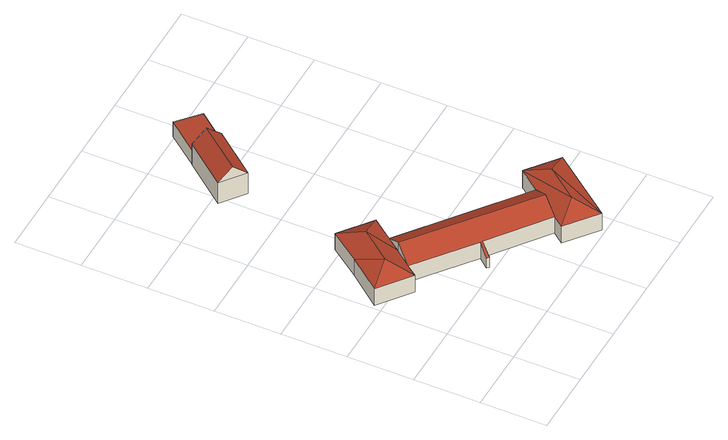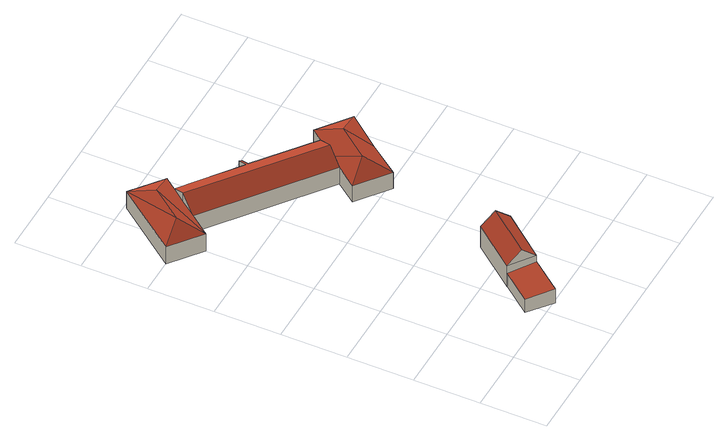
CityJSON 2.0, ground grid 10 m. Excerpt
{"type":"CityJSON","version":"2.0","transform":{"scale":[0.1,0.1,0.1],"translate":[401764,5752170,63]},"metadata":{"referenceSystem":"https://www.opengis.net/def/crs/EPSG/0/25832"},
"CityObjects":{
"building1":{"type":"Building","attributes":{"Gemeindeschluessel":"05515000","Geometrietyp2DReferenz":"3000","function":"31001_1000"},"address":[{"country":"Germany","locality":"Münster","thoroughfareNumber":"179","thoroughfareName":"Loevelingloh"},{"country":"Germany","locality":"Münster","thoroughfareNumber":"177","thoroughfareName":"Loevelingloh"}],"children":["building1-1","building1-2","building1-3"]},
"building1-1":{"type":"BuildingPart","attributes":{"roofType":"3200","measuredHeight":4.68},"parents":["building1"],"geometry":[{"type":"Solid","lod":"2","boundaries":[[[[0,1,2,3]],[[4,5,6,1,0]],[[7,8,9,10,11]],[[12,13,8,7]],[[3,2,13,12]],[[3,14,0]],[[7,15,12]],[[3,12,15]],[[15,14,3]],[[14,15,7]],[[7,11,16,4,0,14]],[[1,6,17,9,8,13,2]],[[17,16,11,10,9]],[[6,5,4,16,17]]]],"semantics":{"surfaces":[{"type":"WallSurface"},{"type":"RoofSurface"},{"type":"GroundSurface"},{"type":"ClosureSurface"}],"values":[[0,0,0,0,0,1,1,1,1,1,1,2,3,3]]}}]},
"building1-2":{"type":"BuildingPart","attributes":{"roofType":"3200","measuredHeight":4.72},"parents":["building1"],"geometry":[{"type":"Solid","lod":"2","boundaries":[[[[18,19,20,21]],[[22,23,19,18]],[[24,25,23,22]],[[26,27,25,24]],[[28,29,27,26]],[[21,20,30,31]],[[24,32,26]],[[21,33,18]],[[22,33,32,24]],[[18,33,22]],[[28,26,32,34]],[[31,35,34,32,33,21]],[[19,23,25,27,29,36,37,30,20]],[[36,29,28,34]],[[37,35,31,30]],[[36,34,35,37]]]],"semantics":{"surfaces":[{"type":"WallSurface"},{"type":"RoofSurface"},{"type":"GroundSurface"},{"type":"ClosureSurface"}],"values":[[0,0,0,0,0,0,1,1,1,1,1,1,2,3,3,3]]}}]},
"building1-3":{"type":"BuildingPart","attributes":{"roofType":"3100","measuredHeight":4.71},"parents":["building1"],"geometry":[{"type":"Solid","lod":"2","boundaries":[[[[38,39,40,41]],[[42,43,39,38]],[[31,30,43,42]],[[10,9,29,28]],[[44,45,6,5]],[[41,40,45,44]],[[11,10,28,46,47]],[[31,42,38,41,44,5,4,47,46]],[[39,43,30,37,36,29,9,17,6,45,40]],[[31,46,35]],[[30,31,35,37]],[[34,35,46,28]],[[29,36,34,28]],[[35,34,36,37]],[[11,47,16]],[[9,10,11,16,17]],[[16,47,4]],[[16,4,5,6,17]]]],"semantics":{"surfaces":[{"type":"WallSurface"},{"type":"RoofSurface"},{"type":"GroundSurface"},{"type":"ClosureSurface"}],"values":[[0,0,0,0,0,0,1,1,2,0,3,0,3,3,0,3,0,3]]}}]},
"building2":{"type":"Building","attributes":{"Gemeindeschluessel":"05515000","Geometrietyp2DReferenz":"3000","function":"31001_2460","roofType":"3100","measuredHeight":5.77},"geometry":[{"type":"Solid","lod":"2","boundaries":[[[[48,49,50,51]],[[52,53,49,48]],[[54,55,53,52]],[[51,50,55,54]],[[48,56,52]],[[54,57,51]],[[51,57,56,48]],[[52,56,57,54]],[[49,53,55,50]]]],"semantics":{"surfaces":[{"type":"WallSurface"},{"type":"RoofSurface"},{"type":"GroundSurface"}],"values":[[0,0,0,0,0,0,1,1,2]]}}]},
"building3":{"type":"Building","attributes":{"Gemeindeschluessel":"05515000","Geometrietyp2DReferenz":"3000","function":"31001_2460","roofType":"2100","measuredHeight":2.67},"geometry":[{"type":"Solid","lod":"2","boundaries":[[[[58,59,60,61]],[[62,63,59,58]],[[64,65,63,62]],[[61,60,65,64]],[[62,58,61,64]],[[59,63,65,60]]]],"semantics":{"surfaces":[{"type":"WallSurface"},{"type":"RoofSurface"},{"type":"GroundSurface"}],"values":[[0,0,0,0,1,2]]}}]}
},
"vertices":[
[227,42,35],[227,42,4],[274,5,4],[274,5,35],[240,59,35],[240,59,34],[240,59,4],[301,138,35],[301,138,4],[276,106,4],[276,106,34],[276,106,35],[348,101,35],[348,101,4],[269,47,51],[306,96,51],[258,82,35],[258,82,4],
[5,212,34],[5,212,4],[53,175,4],[53,175,34],[45,262,34],[45,262,4],[79,308,34],[79,308,4],[127,271,34],[127,271,4],[103,239,34],[103,239,4],[66,192,4],[66,192,34],[85,265,51],[48,218,51],[88,220,34],[85,216,34],[88,220,4],[85,216,4],
[138,110,22],[138,110,4],[141,107,4],[141,107,22],[151,126,34],[151,126,4],[154,124,34],[154,124,4],[85,216,51],[258,82,51],
[127,463,40],[127,463,2],[180,530,2],[180,530,40],[91,490,40],[91,490,2],[144,556,40],[144,556,2],[109,477,60],[162,543,60],
[216,575,27],[216,575,3],[181,603,3],[181,603,29],[180,530,27],[180,530,3],[144,556,29],[144,556,3]
]}
